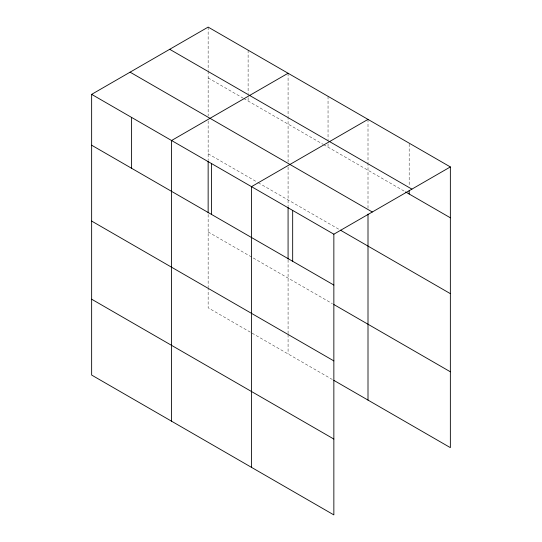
<?xml version="1.0" encoding="UTF-8"?>
<svg xmlns="http://www.w3.org/2000/svg" width="542" height="542" viewBox="0 0 542 542"><rect width="100%" height="100%" fill="white"/><g stroke="black" fill="none" stroke-linecap="round" stroke-linejoin="round"><path stroke-width="0.41" stroke-dasharray="2.71 2.03" d="M288.08 167.078L288.08 206.597M288.08 162.024L288.08 117.431M368.004 208.169L368.004 163.576M208.148 77.953L243.026 98.088M243.758 98.508L322.957 144.233M323.682 144.653L404.847 191.516M208.148 153.799L257.558 182.329M258.29 182.749L339.671 229.733M208.148 231.949L332.402 303.683M332.402 379.536L208.148 307.802L208.148 288.412M409.183 143.996L409.183 185.682M368.004 119.389L368.004 162.742M328.046 96.32L328.046 139.667M328.046 143.84L328.046 147.173M288.08 73.245L288.08 116.598M288.08 259.808L288.08 333.716M288.08 334.563L288.08 353.946M248.114 50.176L248.114 93.522M248.114 97.689L248.114 101.029M208.148 27.1L208.148 70.453M208.148 71.287L208.148 115.88M208.148 120.934L208.148 160.452M208.148 214.49L208.148 287.572"/><path stroke-width="0.81" d="M368.004 214.07L368.004 400.091M91.645 94.362L333.852 234.198L333.852 514.9L91.645 375.064L91.645 94.362L208.148 27.1L450.355 166.936L450.355 447.638L333.858 380.376M288.08 73.245L171.57 140.513L171.57 421.209M368.004 119.389L251.502 186.658L251.502 467.353M333.852 234.198L450.355 166.936M169.7 49.295L411.906 189.131M405.572 191.936L450.355 217.789M130.094 72.167L372.3 212.003M340.396 230.154L450.355 293.642M91.645 145.215L333.852 285.058M333.858 304.523L450.355 371.785M91.645 221.068L333.852 360.904M91.645 299.211L333.852 439.054M409.183 190.682L409.183 194.016M292.673 210.431L292.673 261.285M288.08 207.43L288.08 258.974M211.536 163.582L211.536 214.436M208.148 161.286L208.148 212.83M131.604 117.438L131.604 168.291"/></g></svg>
